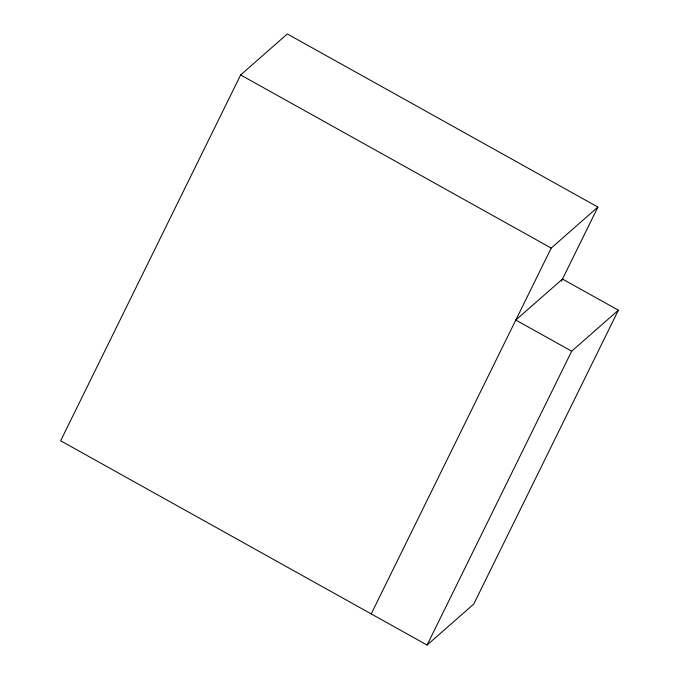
<?xml version="1.0" encoding="UTF-8"?>
<svg xmlns="http://www.w3.org/2000/svg" width="679" height="679" viewBox="0 0 679 679"><rect width="100%" height="100%" fill="white"/><g stroke="black" fill="none" stroke-linecap="round" stroke-linejoin="round"><path stroke-width="1.02" d="M561.44 281.191L597.902 207.078L287.327 33.95L240.646 74.945L60.635 440.773L427.091 645.05L473.772 604.055L618.365 310.201L562.492 279.052L515.811 320.047L571.684 351.196L618.365 310.201M371.218 613.901L551.221 248.073L597.902 207.078M427.091 645.05L571.684 351.196M240.646 74.945L551.221 248.073"/></g></svg>
